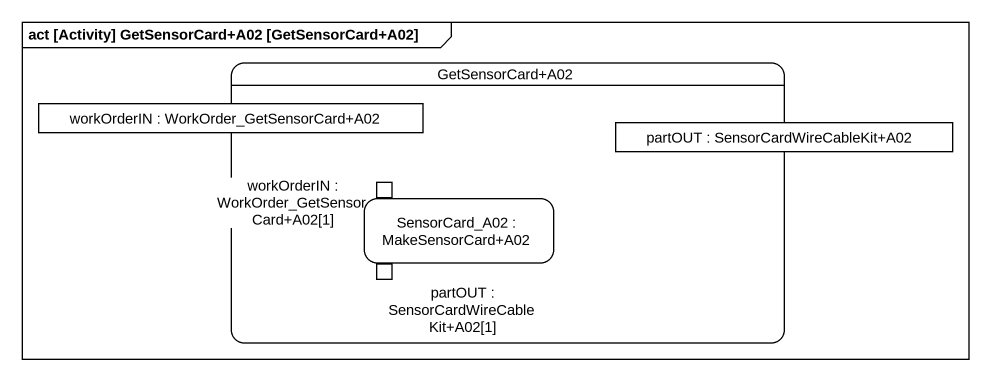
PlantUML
@startuml
mainframe act [Activity] GetSensorCard+A02 [GetSensorCard+A02]
hide empty description
state "GetSensorCard+A02" as GetSensorCard_A02 {
  state "workOrderIN : WorkOrder_GetSensorCard+A02" as workOrderIN <<object>>
  state "partOUT : SensorCardWireCableKit+A02" as partOUT <<object>>
  state "SensorCard_A02 : MakeSensorCard+A02" as SensorCard_A02 {
    state "workOrderIN : WorkOrder_GetSensorCard+A02[1]" as workOrderIN_WorkOrder <<inputPin>>
    state "partOUT : SensorCardWireCableKit+A02[1]" as partOUT_SensorCardWireCableK <<outputPin>>
  }
}
@enduml
